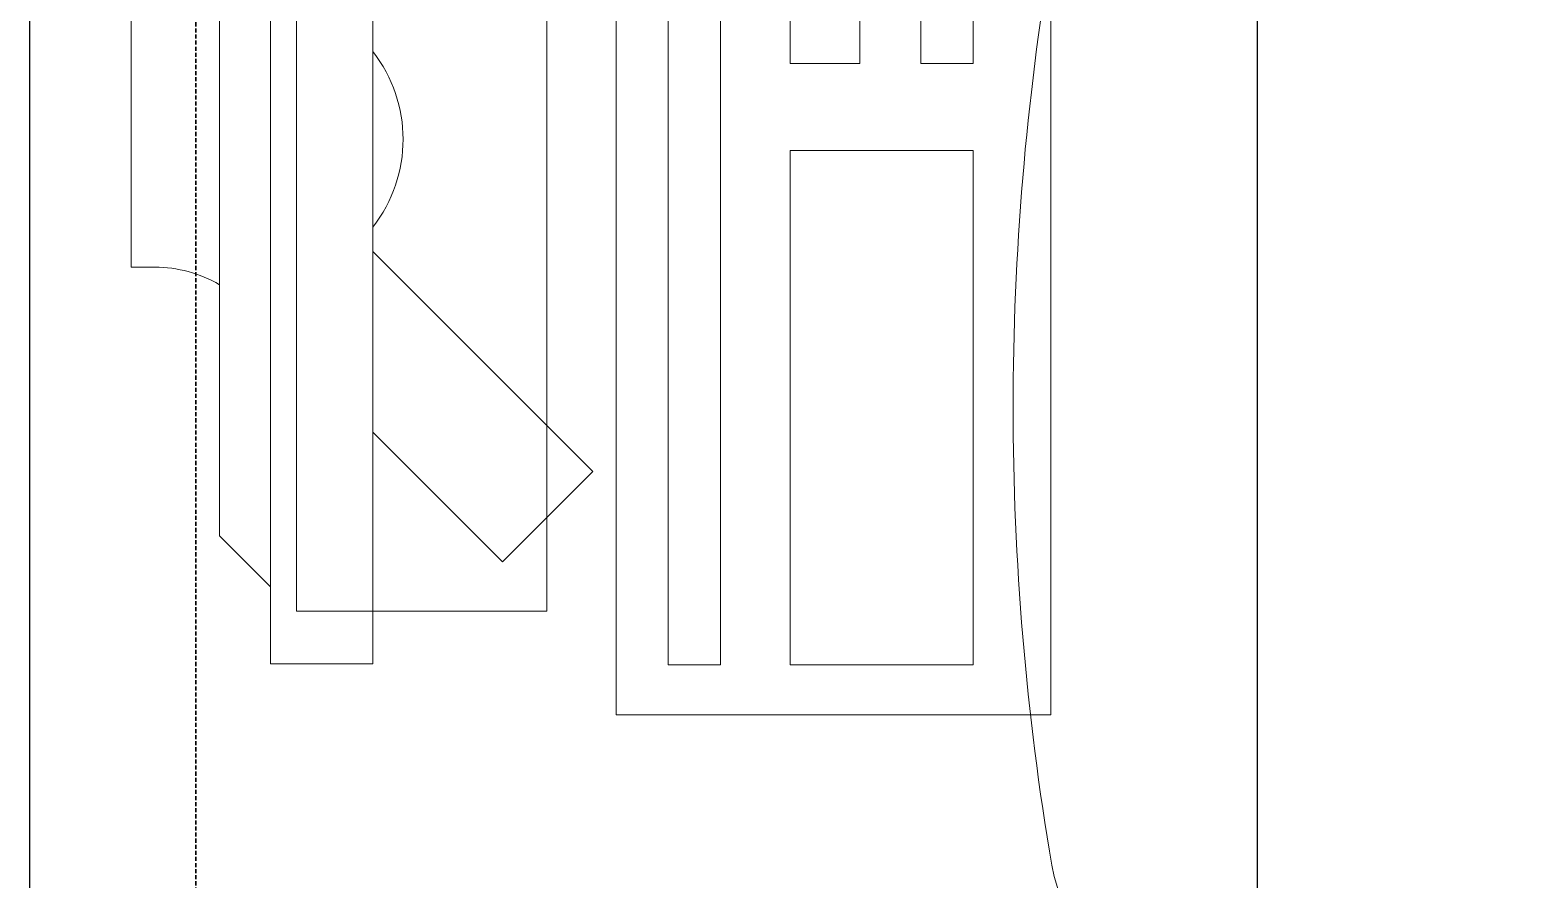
# Model space of a CAD drawing. Extents: x -12260 to 184725, y -29287 to 19916.
# Drawn here: x 25216 to 25799, y 2704 to 3036 of the extents above; entities that cross this region are included whole.
import ezdxf

# ---------------------------------------------------------------- set-up
doc = ezdxf.new("R2010")
doc.units = 0
doc.header["$LTSCALE"] = 0.25
doc.linetypes.add('DASHDOT', pattern=[25.4, 12.7, -6.35, 0, -6.35])
doc.linetypes.add('HIDDEN', pattern=[9.525, 6.35, -3.175])
for name, color, linetype, lineweight in [('01-First Floor-FUR$0$Aluminum', 251, 'Continuous', 5), ('01-First Floor-FUR$0$LOADING', 253, 'Continuous', 5), ('01-First Floor-FUR$0$Walls', 251, 'Continuous', 5), ('E-LITE-CLNG-CNDT', 6, 'DASHDOT', 35), ('E-LITE-FLOR-CNDT', 6, 'HIDDEN', 35)]:
    doc.layers.add(name, color=color, linetype=linetype, lineweight=lineweight)
doc.layers.add('01-First Floor-FUR$0$FALSE CEILING', color=251, linetype='Continuous')

# ---------------------------------------------------------------- blocks, each defined once
blk = doc.blocks.new('01-First Floor-FUR$0$ITCWLS1-P')
at = {"layer": '01-First Floor-FUR$0$LOADING'}
for p, q in [((-0.17, 0.45), (-0.17, 0)), ((-0.17, 0.45), (0, 0.45)), ((0, 0.45), (0, 0)), ((-0.26509, 0.43, 0), (-0.30509, 0.43, 0)), ((-0.30509, 0.43, 0), (-0.30509, 0.02, 0)), ((-0.26509, 0.43, 0), (-0.26509, 0.02, 0)), ((-0.14957, 0.43047), (-0.12914, 0.43047)), ((-0.12914, 0.43047), (-0.12914, 0.40893)), ((-0.197, 0.40939), (-0.295, 0.40939)), ((-0.295, 0.02639), (-0.295, 0.40939)), ((-0.197, 0.02639), (-0.197, 0.40939)), ((-0.32509, 0.38, 0), (-0.30509, 0.4, 0)), ((-0.32509, 0.38, 0), (-0.32509, 0.07, 0)), ((-0.35032, 0.275), (-0.35961, 0.275)), ((-0.35961, 0.175), (-0.35961, 0.275))]:
    blk.add_line(p, q, dxfattribs=at)
at = {"layer": '01-First Floor-FUR$0$LOADING', "extrusion": (2.48281e-10, 3.18408e-10, -1)}
for p, q in [((-0.26509, 0.33952), (-0.21443, 0.39019)), ((-0.17907, 0.35483), (-0.21443, 0.39019)), ((-0.26509, 0.26881), (-0.17907, 0.35483))]:
    blk.add_line(p, q, dxfattribs=at)
at = {"layer": '01-First Floor-FUR$0$LOADING'}
blk.add_lwpolyline([(-0.12914, 0.40893), (-0.12914, 0.09996), (-0.14957, 0.09996), (-0.14957, 0.43047)], dxfattribs=at)
for points in [[(-0.1019, 0.43047), (-0.03039, 0.43047), (-0.03039, 0.22944), (-0.1019, 0.22944)], [(-0.1019, 0.19536), (-0.07466, 0.19536), (-0.07466, 0.09996), (-0.1019, 0.09996)], [(-0.03039, 0.19536), (-0.05082, 0.19536), (-0.05082, 0.09996), (-0.03039, 0.09996)]]:
    blk.add_lwpolyline(points, close=True, dxfattribs=at)
for centre, radius, start, end in [((-0.35032, 0.325), 0.05, 270, 300.30934), ((-0.3089, 0.225), 0.05564, 321.94311, 38.05689)]:
    blk.add_arc(centre, radius, start, end, dxfattribs=at)
blk = doc.blocks.new('01-First Floor-FUR$0$GF21018-P')
at = {"color": 0}
for centre, radius, start, end in [((-0.0001, -0.52948), 1.06948, 80.36712, 99.63288), ((0.17049, 0.47563), 0.05, 0, 80.36712)]:
    blk.add_arc(centre, radius, start, end, dxfattribs=at)
blk = doc.blocks.new('01-First Floor-FUR$0$A$C37be4daf')
at = {"layer": '01-First Floor-FUR$0$Aluminum'}
blk.add_line((1416.01, 498.24), (216.01, 498.24), dxfattribs=at)
blk = doc.blocks.new('01-First Floor-FUR')
at = {"layer": '01-First Floor-FUR$0$FALSE CEILING'}
blk.add_line((25695.56, 1919.52, -0.1), (25695.56, 3820.42, -0.1), dxfattribs=at)
blk.add_lwpolyline([(29215.56, 1440), (25215.56, 1440), (25215.56, 5010), (29215.56, 5010)], close=True, dxfattribs=at)
at = {"layer": '01-First Floor-FUR$0$LOADING'}
blk.add_line((25695.56, 1919.52, -0.1), (25695.56, 3820.42, -0.1), dxfattribs=at)
at = {"layer": '01-First Floor-FUR$0$Walls'}
blk.add_line((25215.56, 1440), (25215.56, 3930), dxfattribs=at)
at = {"rotation": 90}
blk.add_blockref('01-First Floor-FUR$0$A$C37be4daf', (25713.8, 1863.99), dxfattribs=at)
at = {"layer": '01-First Floor-FUR$0$LOADING', "extrusion": (8.01373e-06, -1.93988e-16, 1), "xscale": -1000.000000000011, "yscale": 1000.000000000011, "zscale": 1000.000000000011, "rotation": 180}
blk.add_blockref('01-First Floor-FUR$0$ITCWLS1-P', (25614.76, 3218.06, 0.1), dxfattribs=at)
at = {"layer": '01-First Floor-FUR$0$LOADING', "extrusion": (7.77426e-06, 2.24021e-05, 1), "xscale": -1000, "yscale": 1000.000000000001, "zscale": 1000, "rotation": 90.00141075505213}
blk.add_blockref('01-First Floor-FUR$0$GF21018-P', (26140.04, 2888.17, 0.17), dxfattribs=at)

msp = doc.modelspace()

# ---------------------------------------------------------------- linework, layer by layer
at = {"layer": 'E-LITE-FLOR-CNDT'}
msp.add_lwpolyline([(25280.44, 3805.54), (25280.44, 1869.88, 0.414214), (25380.44, 1769.88), (29059.38, 1769.88, 0.414214), (29159.38, 1869.88), (29159.38, 2605.3)], format="xyb", dxfattribs=at)

# ---------------------------------------------------------------- block references
at = {"layer": 'E-LITE-CLNG-CNDT'}
msp.add_blockref('01-First Floor-FUR', (0, 0), dxfattribs=at)

doc.saveas('drawing.dxf')
